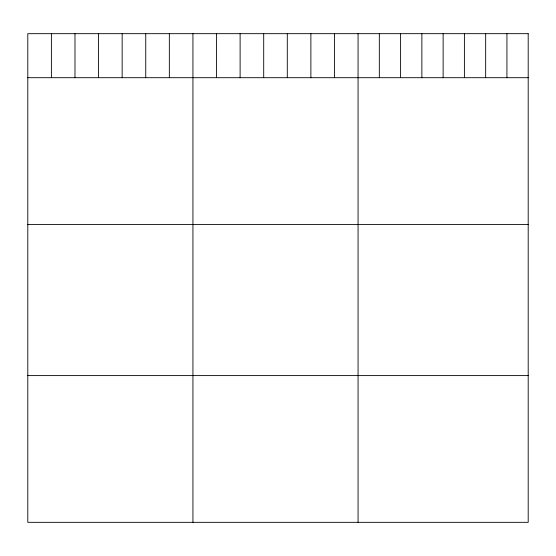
<?xml version="1.0" encoding="UTF-8"?>
<svg xmlns="http://www.w3.org/2000/svg" width="556" height="556" viewBox="0 0 556 556"><rect width="100%" height="100%" fill="white"/><g stroke="black" fill="none" stroke-linecap="round" stroke-linejoin="round"><path stroke-width="0.83" d="M27.8 77.701L528.2 77.701M27.8 224.429L528.2 224.429M27.8 375.599L528.2 375.599M506.933 33.673L506.933 77.701M485.666 33.673L485.666 77.701M464.399 33.673L464.399 77.701M443.132 33.673L443.132 77.701M421.865 33.673L421.865 77.701M400.598 33.673L400.598 77.701M379.331 33.673L379.331 77.701M358.064 33.673L358.064 522.327M334.476 33.673L334.476 77.701M310.88 33.673L310.88 77.701M287.292 33.673L287.292 77.701M263.704 33.673L263.704 77.701M240.116 33.673L240.116 77.701M216.52 33.673L216.52 77.701M192.932 33.673L192.932 522.327M169.344 33.673L169.344 77.701M145.748 33.673L145.748 77.701M122.16 33.673L122.16 77.701M98.572 33.673L98.572 77.701M74.984 33.673L74.984 77.701M51.388 33.673L51.388 77.701M528.2 33.673L27.8 33.673L27.8 522.327L528.2 522.327L528.2 33.673"/></g></svg>
